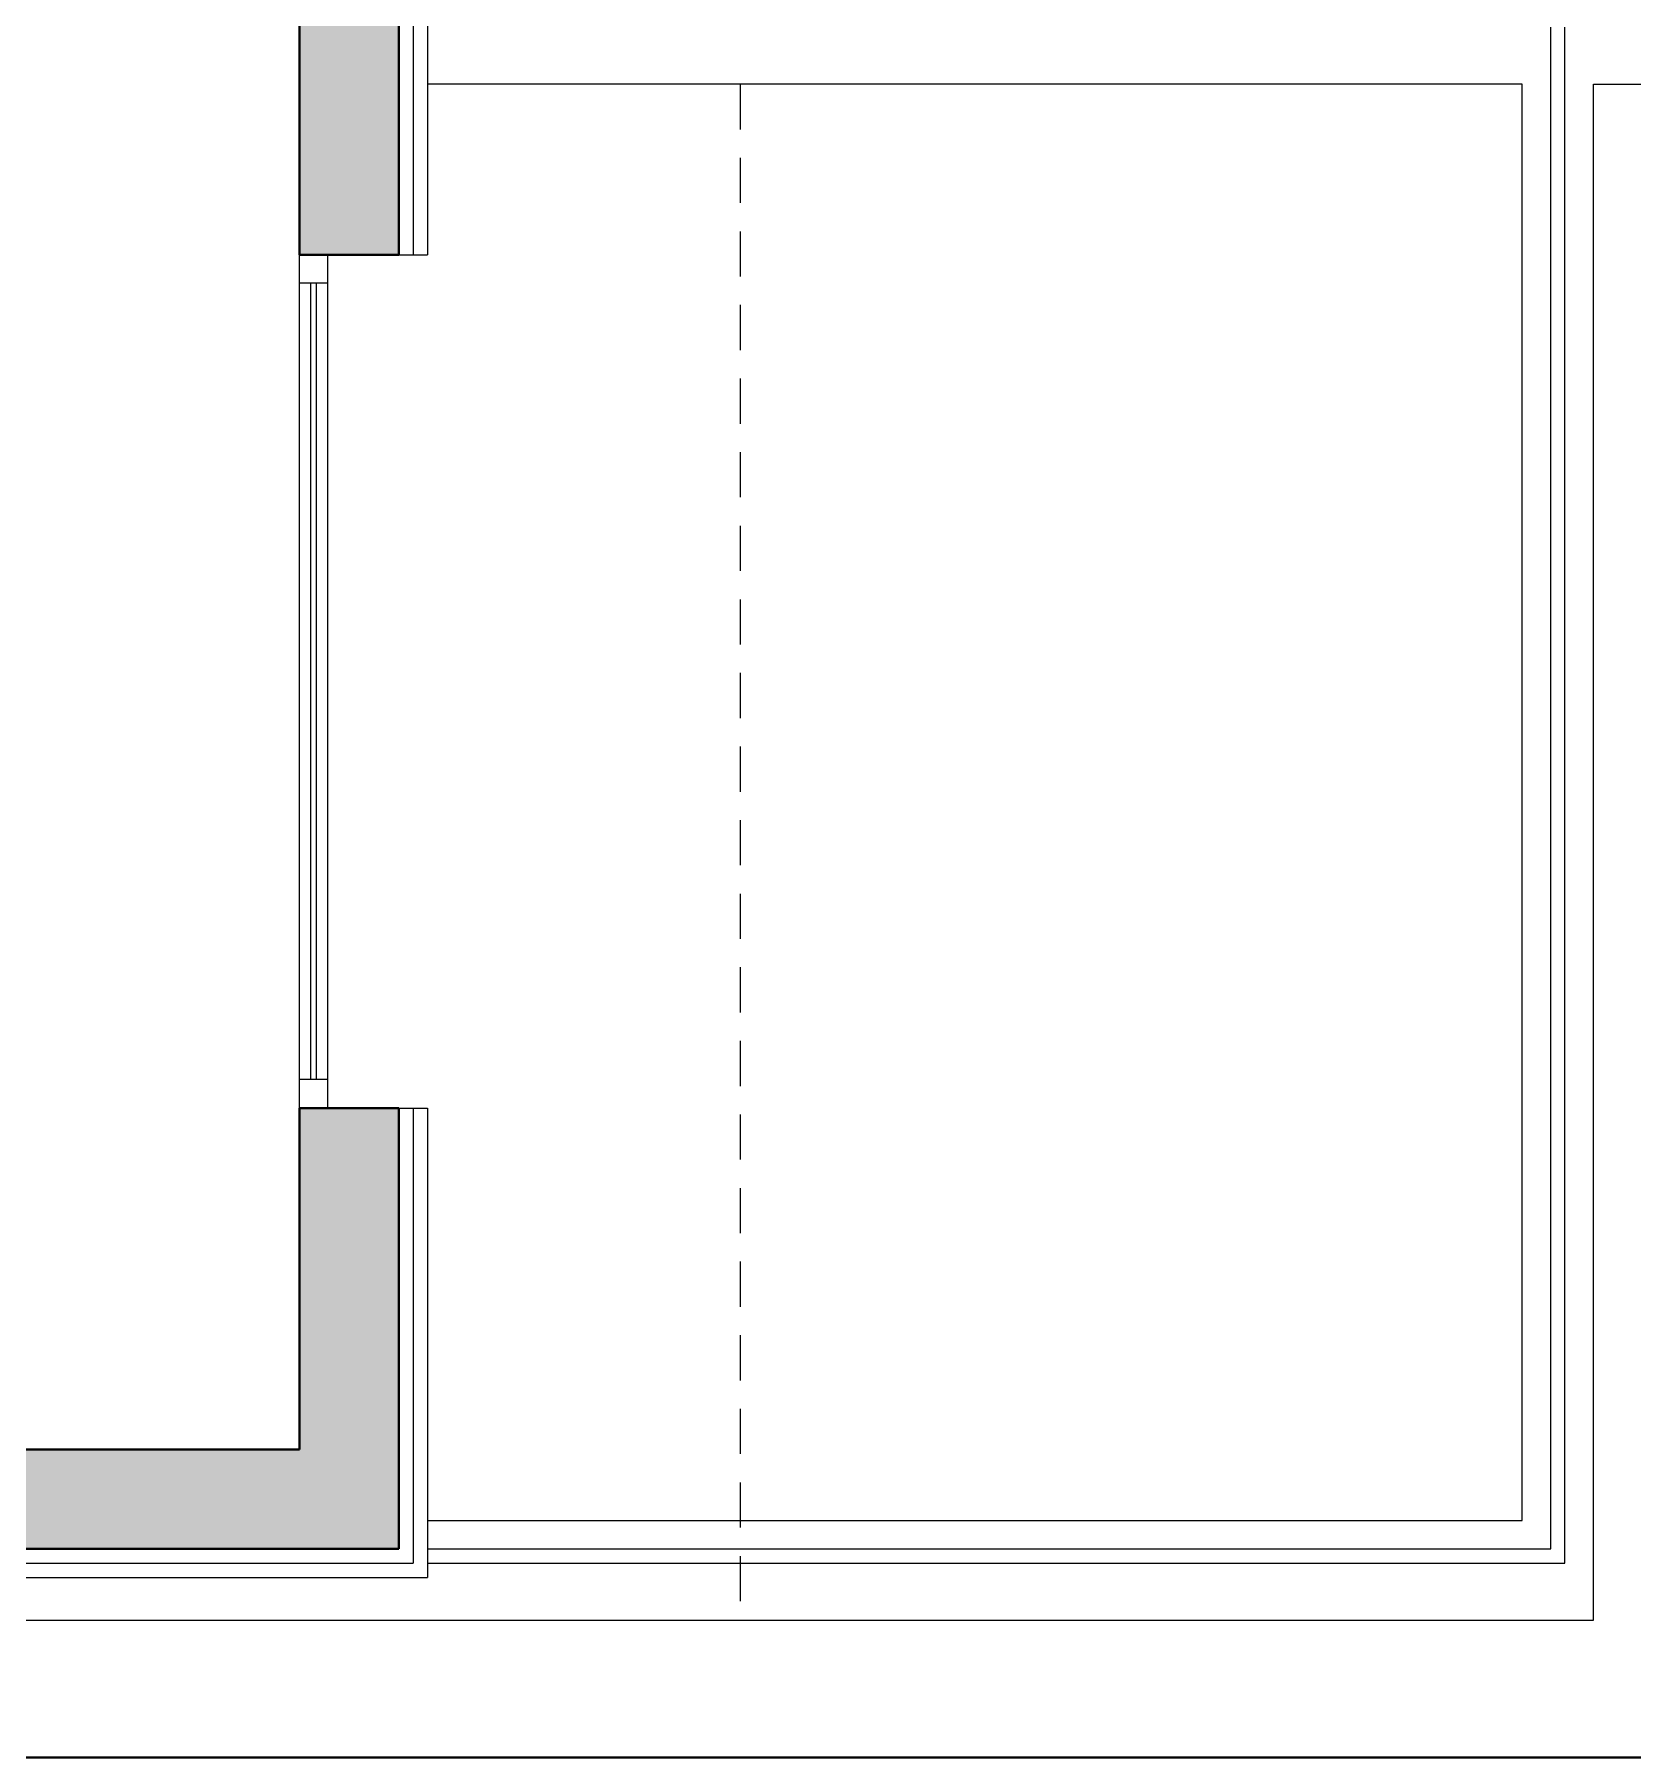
# Model space of a CAD drawing. Header units: millimetres. Extents: x 898 to 1196, y 229 to 443.
# Drawn here: x 1160.98 to 1166.6, y 395.37 to 401.42 of the extents above; entities that cross this region are included whole.
import ezdxf

# ---------------------------------------------------------------- set-up
doc = ezdxf.new("R2010")
doc.units = ezdxf.units.MM
doc.linetypes.add('HIDDEN2', pattern=[4.7625, 3.175, -1.5875])
for name, color, linetype, lineweight in [('p allége', 1, 'Continuous', 20), ('p caché', 3, 'HIDDEN2', 20), ('p hachure', 253, 'Continuous', 15), ('p menuiserie', 5, 'Continuous', 20), ('p mur', 7, 'Continuous', 40)]:
    doc.layers.add(name, color=color, linetype=linetype, lineweight=lineweight)

# ---------------------------------------------------------------- blocks, each defined once
blk = doc.blocks.new('*U26')
at = {"layer": 'p menuiserie'}
for p, q in [((3, 0), (0, 0)), ((0.1, 0), (0.1, -0.1)), ((2.9, -0.04), (0.1, -0.04)), ((2.9, -0.06), (0.1, -0.06)), ((2.9, 0), (2.9, -0.1)), ((3, -0.1), (0, -0.1))]:
    blk.add_line(p, q, dxfattribs=at)

msp = doc.modelspace()

# ---------------------------------------------------------------- hatches: boundary and pattern name
at = {"layer": 'p hachure', "transparency": 33554559}
h = msp.add_hatch(color=256, dxfattribs=at)
h.dxf.hatch_style = 1
h.paths.add_polyline_path([(1162.3635, 401.5491), (1162.2635, 401.5491), (1162.2635, 400.6491), (1161.9135, 400.6491), (1161.9135, 401.7991), (1161.1635, 401.7991), (1161.1635, 404.1991), (1161.8635, 404.1991), (1161.8635, 404.0991), (1161.2635, 404.0991), (1161.2635, 401.8991), (1162.3635, 401.8991)])
h = msp.add_hatch(color=256, dxfattribs=at)
h.dxf.hatch_style = 1
h.paths.add_polyline_path([(1158.9635, 396.0991), (1162.2635, 396.0991), (1162.2635, 397.6491), (1161.9135, 397.6491), (1161.9135, 396.4491), (1158.9635, 396.4491)])

# ---------------------------------------------------------------- linework, layer by layer
at = {"layer": 'p allége'}
for p, q in [((1166.3135, 396.0991), (1166.3135, 401.4491)), ((1166.3635, 396.0491), (1166.3635, 401.4491)), ((1166.2135, 401.2491), (1162.3635, 401.2491)), ((1166.2135, 396.1991), (1166.2135, 401.2491)), ((1166.4635, 395.8491), (1166.4635, 401.2491)), ((1166.4635, 401.2491), (1173.2635, 401.2491)), ((1162.3635, 396.1991), (1166.2135, 396.1991)), ((1162.3635, 396.0991), (1166.3135, 396.0991)), ((1162.3635, 396.0491), (1166.3635, 396.0491)), ((1158.1635, 395.8491), (1166.4635, 395.8491))]:
    msp.add_line(p, q, dxfattribs=at)
at = {"layer": 'p caché', "ltscale": 0.05}
msp.add_line((1163.4635, 401.2491), (1163.4635, 395.8491), dxfattribs=at)
at = {"layer": 'p menuiserie'}
for p, q in [((1162.3135, 401.5491), (1162.3135, 400.6491)), ((1162.3635, 401.5491), (1162.3635, 400.6491)), ((1162.2635, 400.6491), (1162.3635, 400.6491)), ((1162.2635, 397.6491), (1162.3635, 397.6491)), ((1162.3135, 397.6491), (1162.3135, 396.0491)), ((1162.3635, 397.6491), (1162.3635, 395.9991)), ((1158.9635, 396.0491), (1162.3135, 396.0491)), ((1158.9635, 395.9991), (1162.3635, 395.9991))]:
    msp.add_line(p, q, dxfattribs=at)
at = {"layer": 'p mur'}
for p, q in [((1161.9135, 401.7991), (1161.9135, 400.6491)), ((1162.2635, 401.5491), (1162.2635, 400.6491)), ((1161.9135, 400.6491), (1162.2635, 400.6491)), ((1161.9135, 397.6491), (1161.9135, 396.4491)), ((1161.9135, 397.6491), (1162.2635, 397.6491)), ((1162.2635, 397.6491), (1162.2635, 396.0991)), ((1158.9635, 396.4491), (1161.9135, 396.4491)), ((1158.9635, 396.0991), (1162.2635, 396.0991))]:
    msp.add_line(p, q, dxfattribs=at)
msp.add_lwpolyline([(1156.7, 413.4656), (1176.15, 413.4656), (1176.15, 395.3656), (1156.7, 395.3656)], close=True, dxfattribs=at)

# ---------------------------------------------------------------- block references
at = {"layer": 'p menuiserie', "rotation": 269.9999999999999}
msp.add_blockref('*U26', (1162.0135, 400.6491), dxfattribs=at)

doc.saveas('drawing.dxf')
